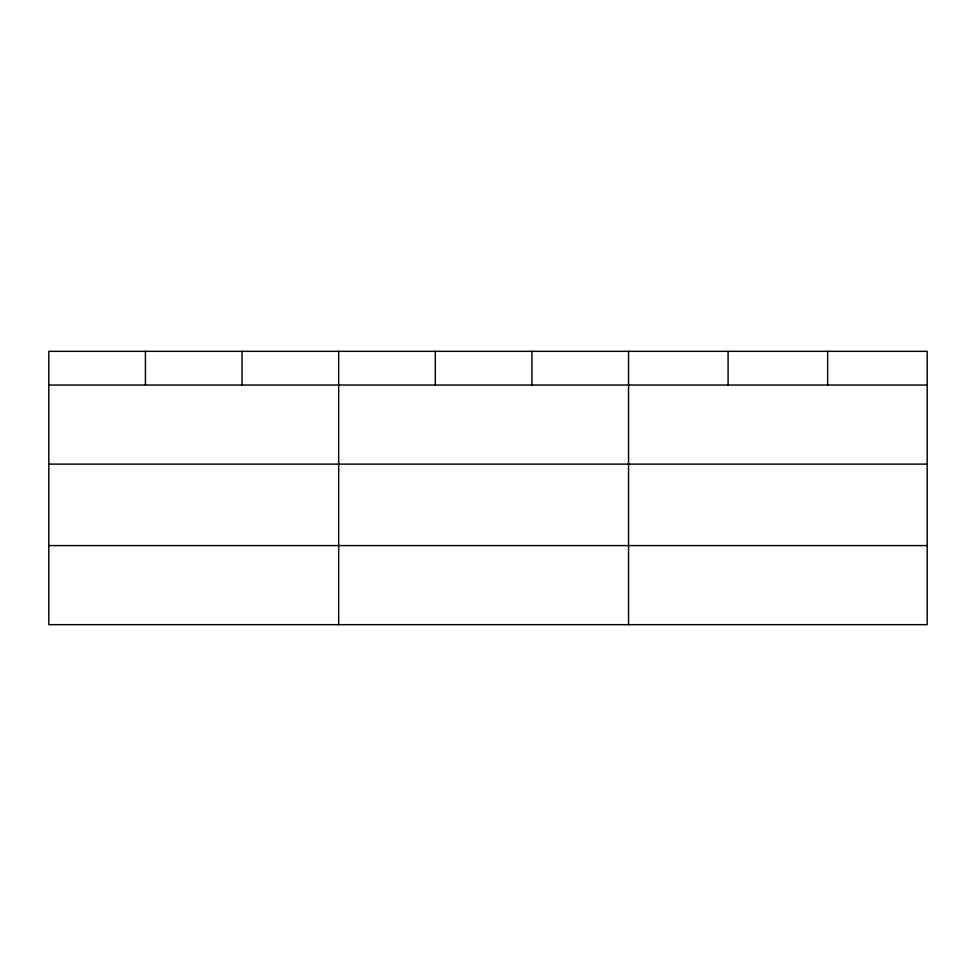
<?xml version="1.0" encoding="UTF-8"?>
<svg xmlns="http://www.w3.org/2000/svg" width="976" height="976" viewBox="0 0 976 976"><rect width="100%" height="100%" fill="white"/><g stroke="black" fill="none" stroke-linecap="round" stroke-linejoin="round"><path stroke-width="1.46" d="M927.2 464.112L927.2 351.336L48.8 351.336L48.8 624.664L927.2 624.664L927.2 464.112L48.8 464.112M48.8 385.032L927.2 385.032M48.8 545.584L927.2 545.584M827.648 351.336L827.648 385.032M728.096 351.336L728.096 385.032M628.544 351.336L628.544 624.664M531.92 351.336L531.92 385.032M435.296 351.336L435.296 385.032M338.672 351.336L338.672 624.664M242.048 351.336L242.048 385.032M145.424 351.336L145.424 385.032"/></g></svg>
